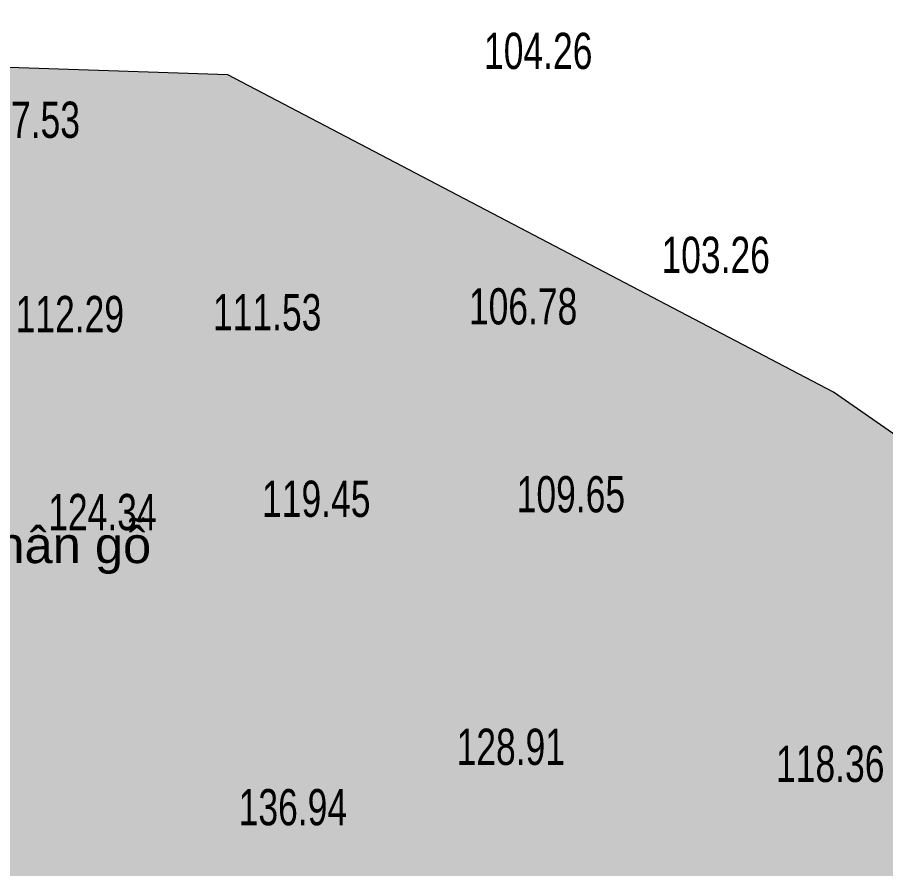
# Model space of a CAD drawing. Header units: metres. Extents: x 431006 to 434411, y 2469261 to 2473208.
# Drawn here: x 431746.2 to 431842, y 2471975.5 to 2472069.5 of the extents above; entities that cross this region are included whole.
import ezdxf
from ezdxf.enums import TextEntityAlignment as Align

# ---------------------------------------------------------------- set-up
doc = ezdxf.new("R2010")
doc.units = ezdxf.units.M
doc.header["$MEASUREMENT"] = 0
doc.linetypes.add('ACAD_ISO02W100', pattern=[15, 12, -3])
for name, color, linetype, lineweight in [('1', 8, 'Continuous', 18), ('CAO DO', 8, 'Continuous', 18), ('mat nuoc-ks', 8, 'DUONG_MEP_NUOC', 18), ('ranh gioi thuc vat-ks', 8, 'RAO_T_VAT', 18), ('thuc vat-ks', 8, 'Continuous', 18)]:
    doc.layers.add(name, color=color, linetype=linetype, lineweight=lineweight)
doc.styles.add('ks_ten cong trinh', font='')
doc.styles.get("Standard").update_dxf_attribs({"font": 'arial.ttf'})
doc.styles.get('ks_ten cong trinh').set_extended_font_data('.VnArial')
doc.linetypes.add('DUONG_MEP_NUOC', pattern='A,0.2,[130,ltypeshp.shx,S=0.15,R=0,X=0,Y=0.15],0.05,[130,ltypeshp.shx,S=0.15,R=0,X=0,Y=0.15],1', length=1.25)
doc.linetypes.add('RAO_T_VAT', pattern='A,0,[133,ltypeshp.shx,S=0.34,R=0,X=-0.17,Y=0],-2,[133,ltypeshp.shx,S=0.08,R=0,X=0,Y=0],-1.5,[133,ltypeshp.shx,S=0.08,R=0,X=0,Y=0],-1.5,[133,ltypeshp.shx,S=0.08,R=0,X=0,Y=0],-2', length=7)

msp = doc.modelspace()

# ---------------------------------------------------------------- hatches: boundary and pattern name
at = {"layer": 'mat nuoc-ks', "linetype": 'ACAD_ISO02W100'}
h = msp.add_hatch(dxfattribs=at)
h.set_pattern_fill('MUDST', color=9, scale=10, style=0)
edge = h.paths.add_edge_path()
edge.add_spline(control_points=[(431811.708, 2471924.05), (431812.163, 2471920.725), (431809.454, 2471915.811), (431811.351, 2471909.212), (431816.256, 2471905.854), (431824.14, 2471907.53), (431833.245, 2471906.991), (431841.283, 2471907.103), (431847.262, 2471909.523), (431848.856, 2471915.308), (431847.722, 2471921.148), (431848.611, 2471926.61), (431846.93, 2471930.301), (431842.899, 2471932.417), (431835.618, 2471930.943), (431825.363, 2471927.233), (431817.221, 2471928.096), (431811.616, 2471924.729), (431811.708, 2471924.05)], knot_values=[0, 0, 0, 0, 10.067824, 15.2098, 19.046863, 26.720343, 37.882364, 46.755817, 50.810809, 56.031053, 62.886786, 68.81067, 72.240904, 74.115091, 82.028769, 93.082303, 106.375106, 108.430054, 108.430054, 108.430054, 108.430054], degree=3, periodic=0)
edge = h.paths.add_edge_path()
edge.add_spline(control_points=[(431753.264, 2471904.784), (431752.906, 2471902.318), (431751.734, 2471898.402), (431756.736, 2471892.125), (431768.88, 2471892.702), (431781.103, 2471890.045), (431793.742, 2471889.422), (431800.995, 2471892.214), (431808.636, 2471892.728), (431808.816, 2471900.288), (431805.954, 2471908.274), (431804.917, 2471917.349), (431801.587, 2471922.645), (431798.025, 2471924.017), (431794.76, 2471918.694), (431790.311, 2471914.486), (431783.079, 2471911.282), (431775.701, 2471909.092), (431767.264, 2471907.647), (431761.244, 2471908.917), (431756.621, 2471909.167), (431755.106, 2471906.895), (431753.419, 2471905.854), (431753.264, 2471904.784)], knot_values=[0, 0, 0, 0, 7.476871, 10.755537, 22.442113, 40.022907, 50.128568, 58.755157, 64.898963, 68.47717, 78.659074, 91.50535, 94.91449, 96.954538, 101.651909, 110.057089, 116.487202, 124.767357, 133.410092, 141.379898, 143.975403, 145.929513, 149.170606, 149.170606, 149.170606, 149.170606], degree=3, periodic=0)
edge = h.paths.add_edge_path()
edge.add_spline(control_points=[(431899.67, 2472038.251), (431898.193, 2472036.381), (431895.797, 2472033.59), (431894.523, 2472028.738), (431894.623, 2472024.427), (431899.625, 2472020.852), (431908.162, 2472020.023), (431917.805, 2472016.697), (431925.791, 2472013.204), (431930.433, 2472009.384), (431932.698, 2472004.643), (431931.747, 2471999.433), (431933.858, 2471995.374), (431936.178, 2471991.61), (431941.528, 2471991.312), (431944.93, 2471995.988), (431946.247, 2472003.829), (431948.735, 2472011.641), (431953.211, 2472017.883), (431952.183, 2472023.336), (431944.631, 2472027.131), (431935.83, 2472031.932), (431924.993, 2472037.112), (431916.253, 2472040.693), (431911.755, 2472045.866), (431906.627, 2472046.147), (431904.253, 2472042.339), (431901.584, 2472040.121), (431899.994, 2472038.66), (431899.67, 2472038.251)], knot_values=[0, 0, 0, 0, 7.149805, 10.625196, 15.081082, 18.873517, 27.679014, 40.593202, 49.33651, 53.669613, 58.376781, 64.331251, 68.669838, 71.814619, 77.181765, 81.274364, 87.994234, 100.977676, 105.612374, 110.375963, 115.306035, 129.699439, 141.182262, 151.222379, 157.753366, 160.729132, 164.995691, 169.852034, 171.416515, 171.416515, 171.416515, 171.416515], degree=3, periodic=0)
h.paths.add_polyline_path([(431918.221, 2472021.825), (431926.175, 2472021.825), (431926.175, 2472030.659), (431918.221, 2472030.659)], flags=24)
h.paths.add_polyline_path([(431826.188, 2471915.012), (431834.142, 2471915.012), (431834.142, 2471923.846), (431826.188, 2471923.846)], flags=24)
at = {"layer": 'thuc vat-ks'}
h = msp.add_hatch(dxfattribs=at)
h.set_pattern_fill('217B', color=9, scale=20, style=0, pattern_type=2)
h.set_pattern_definition([(0, (14.8, 7.6), (0, 20), [0, -20]), (0, (14.76, 7.848), (0, 20), [0, -20]), (0, (14.648, 8.07), (0, 20), [0, -20]), (0, (14.47, 8.248), (0, 20), [0, -20]), (0, (14.248, 8.36), (0, 20), [0, -20]), (0, (14, 8.4), (0, 20), [0, -20]), (0, (13.752, 8.36), (0, 20), [0, -20]), (0, (13.53, 8.248), (0, 20), [0, -20]), (0, (13.352, 8.07), (0, 20), [0, -20]), (0, (13.24, 7.848), (0, 20), [0, -20]), (0, (13.2, 7.6), (0, 20), [0, -20]), (0, (13.24, 7.352), (0, 20), [0, -20]), (0, (13.352, 7.13), (0, 20), [0, -20]), (0, (13.53, 6.952), (0, 20), [0, -20]), (0, (13.752, 6.84), (0, 20), [0, -20]), (0, (14, 6.8), (0, 20), [0, -20]), (0, (14.248, 6.84), (0, 20), [0, -20]), (0, (14.47, 6.952), (0, 20), [0, -20]), (0, (14.648, 7.13), (0, 20), [0, -20]), (0, (14.76, 7.352), (0, 20), [0, -20]), (0, (6.76, 15.352), (0, 20), [0, -20]), (0, (6.648, 15.13), (0, 20), [0, -20]), (0, (6.47, 14.952), (0, 20), [0, -20]), (0, (6.248, 14.84), (0, 20), [0, -20]), (0, (6, 14.8), (0, 20), [0, -20]), (0, (5.752, 14.84), (0, 20), [0, -20]), (0, (5.53, 14.952), (0, 20), [0, -20]), (0, (5.352, 15.13), (0, 20), [0, -20]), (0, (5.24, 15.352), (0, 20), [0, -20]), (0, (5.2, 15.6), (0, 20), [0, -20]), (0, (5.24, 15.848), (0, 20), [0, -20]), (0, (5.352, 16.07), (0, 20), [0, -20]), (0, (5.53, 16.248), (0, 20), [0, -20]), (0, (5.752, 16.36), (0, 20), [0, -20]), (0, (6, 16.4), (0, 20), [0, -20]), (0, (6.248, 16.36), (0, 20), [0, -20]), (0, (6.47, 16.248), (0, 20), [0, -20]), (0, (6.648, 16.07), (0, 20), [0, -20]), (0, (6.76, 15.848), (0, 20), [0, -20]), (0, (6.8, 15.6), (0, 20), [0, -20]), (0, (14, 4), (0, 20), [1.086, -18.914]), (0, (6, 12), (0, 20), [1.086, -18.914]), (90, (14, 4), (-20, 1e-15), [2.8, -17.2]), (90, (6, 12), (-20, 1e-15), [2.8, -17.2])])
h.paths.add_polyline_path([(431478.819, 2472122.06), (431525.633, 2472057.423), (431544.806, 2472041.146), (431555.687, 2472040.897), (431573.269, 2472037.309), (431585.677, 2472033.686), (431605.651, 2471996.431), (431627.426, 2471982.839), (431689.987, 2471963.044), (431745.283, 2471954.959), (431796.428, 2471945.552), (431824.907, 2471941.034), (431837.471, 2471946.389), (431849.658, 2471965.299), (431863.706, 2471984.506), (431865.186, 2471999.918), (431860.112, 2472011.53), (431836.223, 2472028.103), (431769.374, 2472063.156), (431738.602, 2472064.17), (431706.139, 2472056.064), (431685.85, 2472057.077), (431627.967, 2472084.832), (431620.72, 2472094.718), (431616.051, 2472106.875), (431630.725, 2472118.866), (431644.565, 2472125.528), (431652.568, 2472132.023), (431651.735, 2472144.347), (431646.899, 2472152.84), (431651.125, 2472167.527), (431673.849, 2472169.208), (431700.15, 2472171.099), (431713.406, 2472175.302), (431719.718, 2472176.984), (431729.688, 2472178.241), (431755.358, 2472166.263), (431764.587, 2472149.983), (431772.056, 2472147.662), (431778.861, 2472151.475), (431781.35, 2472157.774), (431777.533, 2472173.19), (431761.928, 2472195.966), (431751.493, 2472206.898), (431733.95, 2472208.206), (431714.18, 2472210.69), (431707.503, 2472218.013), (431706.849, 2472223.766), (431716.76, 2472242.397), (431716.341, 2472252.019), (431714.456, 2472254.32), (431694.979, 2472258.085), (431683.46, 2472258.295), (431676.968, 2472246.79), (431673.408, 2472224.617), (431666.077, 2472215.414), (431655.815, 2472212.694), (431651.836, 2472217.087), (431651.627, 2472228.592), (431654.938, 2472256.426), (431650.749, 2472264.374), (431644.257, 2472269.604), (431622.685, 2472272.114), (431611.166, 2472272.323), (431609.491, 2472263.538), (431619.962, 2472254.334), (431622.057, 2472247.64), (431620.172, 2472236.973), (431607.606, 2472224.004), (431597.512, 2472202.393), (431590.811, 2472196.327), (431576.15, 2472203.021), (431562.747, 2472202.393), (431552.33, 2472193.351), (431548.33, 2472176.903), (431562.841, 2472152.956), (431568.486, 2472135.29), (431566.605, 2472130.028), (431551.175, 2472131.531), (431523.702, 2472151.453), (431498.11, 2472179.644), (431467.275, 2472195.759), (431454.656, 2472197.983), (431441.295, 2472189.457), (431437.212, 2472181.672), (431440.552, 2472169.995)])

# ---------------------------------------------------------------- linework, layer by layer
at = {"layer": 'ranh gioi thuc vat-ks', "color": 9, "lineweight": 0, "ltscale": 3}
msp.add_lwpolyline([(431745.283, 2471954.959), (431796.428, 2471945.552), (431824.907, 2471941.034), (431837.471, 2471946.389), (431849.658, 2471965.299), (431863.706, 2471984.506), (431865.186, 2471999.918), (431860.112, 2472011.53), (431836.223, 2472028.103), (431769.374, 2472063.156), (431738.602, 2472064.17)], dxfattribs=at)

# ---------------------------------------------------------------- texts
at = {"layer": '1', "color": 9, "linetype": 'Continuous', "style": 'ks_ten cong trinh'}
msp.add_text('c©y th©n gç', height=4, dxfattribs=at).set_placement((431746.483, 2472009.254), align=Align.CENTER)
at = {"layer": 'CAO DO', "color": 9, "lineweight": 0, "width": 0.7}
for s, p in [('104.26', (431797.658, 2472063.781, 104.262)), ('107.53', (431741.103, 2472056.182, 107.532)), ('103.26', (431817.24, 2472041.268, 103.263)), ('106.78', (431795.987, 2472035.592, 106.78)), ('112.29', (431745.966, 2472034.739, 112.292)), ('111.53', (431767.746, 2472034.939, 111.525)), ('119.45', (431773.162, 2472014.356, 119.452)), ('109.65', (431801.263, 2472014.853, 109.65)), ('124.34', (431749.559, 2472012.888, 124.339)), ('128.91', (431794.628, 2471986.983, 128.914)), ('118.36', (431829.887, 2471985.098, 118.358)), ('136.94', (431770.579, 2471980.32, 136.943))]:
    msp.add_text(s, height=4, dxfattribs=at).set_placement(p)

doc.saveas('drawing.dxf')
